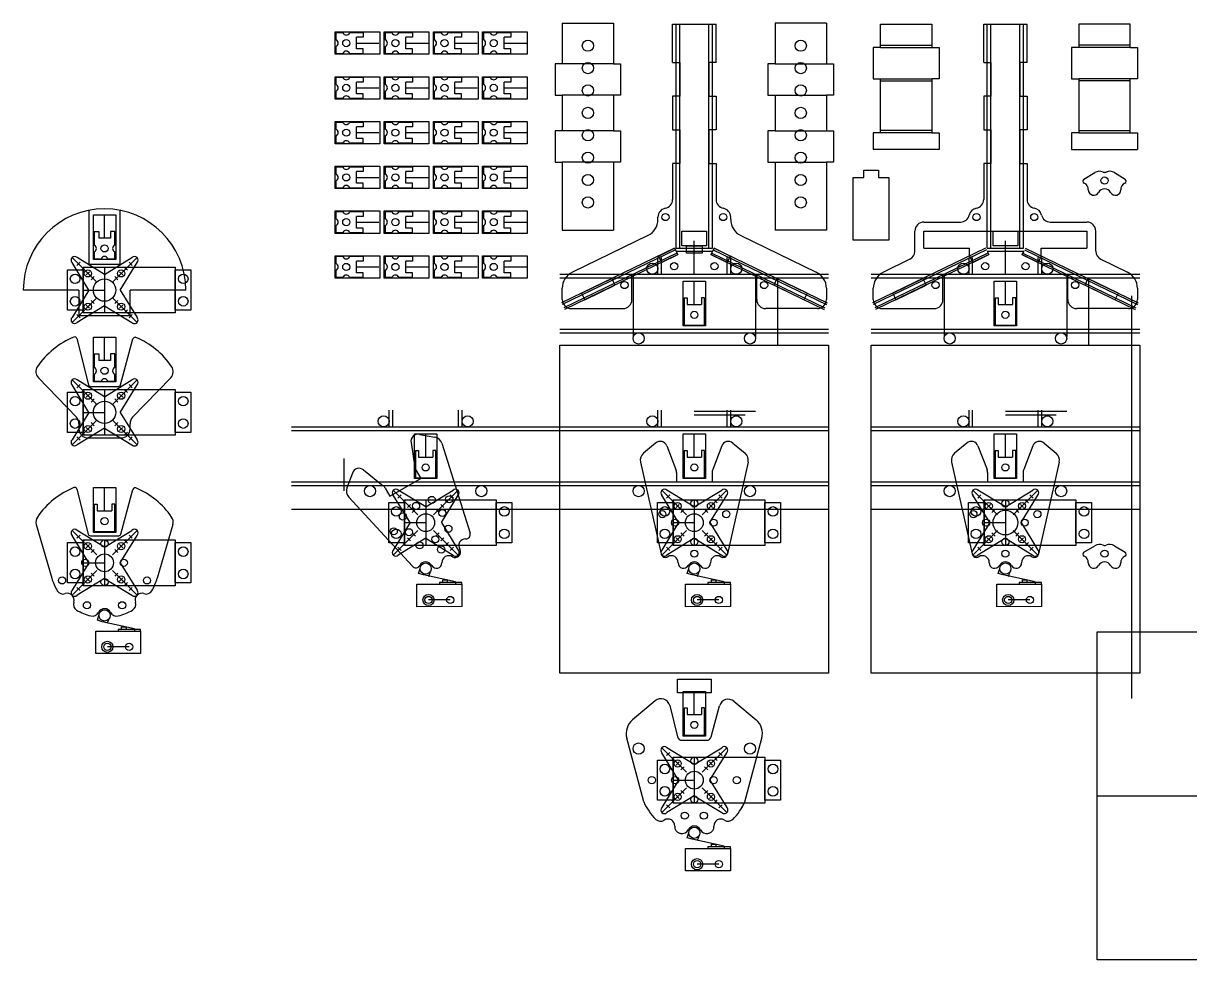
# Model space of a CAD drawing. Header units: millimetres. Extents: x -611 to 3806, y -1959 to 573.
# Drawn here: x 242 to 763, y -1207 to -789 of the extents above; entities that cross this region are included whole.
import ezdxf

# ---------------------------------------------------------------- set-up
doc = ezdxf.new("R2010")
doc.units = ezdxf.units.MM
for name, color, linetype in [('内切', 7, 'Continuous'), ('外切', 2, 'Continuous'), ('部件', 22, 'Continuous')]:
    doc.layers.add(name, color=color, linetype=linetype)

# ---------------------------------------------------------------- blocks, each defined once
blk = doc.blocks.new('jhfhj')
at = {"layer": '部件', "color": 6}
for p, q in [((637.53, -1104.37), (637.53, -924.57)), ((726.53, -1104.37), (726.53, -924.57)), ((768.01, -1059.57), (811.31, -1034.57)), ((802.03, -1187.52), (852.03, -1187.52))]:
    blk.add_line(p, q, dxfattribs=at)
at = {"layer": '部件', "color": 4}
for p, q in [((811.31, -1034.57), (871.93, -999.57)), ((716.05, -1089.57), (768.01, -1059.57)), ((742.03, -1187.52), (802.03, -1187.52)), ((852.03, -1187.52), (922.03, -1187.52))]:
    blk.add_line(p, q, dxfattribs=at)
at = {"layer": '部件'}
blk.add_line((622.03, -1147.82), (742.03, -1147.82), dxfattribs=at)
at = {"layer": '部件', "color": 3}
blk.add_lwpolyline([(622.03, -1074.57), (742.03, -1074.57), (742.03, -1221.07), (622.03, -1221.07)], close=True, dxfattribs=at)
at = {"layer": '部件'}
blk.add_circle((742.03, -1074.57), 30, dxfattribs=at)
blk = doc.blocks.new('hfgh')
at = {"layer": '部件'}
for p, q in [((407.24, -866.25), (418.24, -877.25)), ((414.74, -880.75), (407.24, -868.51)), ((409.36, -869.79), (410.78, -868.37)), ((421.74, -873.75), (409.5, -866.25)), ((421.74, -873.75), (433.98, -866.25)), ((436.24, -866.25), (425.24, -877.25)), ((428.74, -880.75), (436.24, -868.51)), ((432.7, -868.37), (434.12, -869.79)), ((411.48, -871.91), (412.9, -870.49)), ((413.6, -874.03), (415.02, -872.61)), ((415.73, -876.15), (417.14, -874.74)), ((426.34, -874.74), (427.75, -876.15)), ((428.46, -872.61), (429.88, -874.03)), ((430.58, -870.49), (432, -871.91)), ((414.74, -880.75), (407.24, -892.99)), ((407.24, -895.25), (418.24, -884.25)), ((415.73, -885.35), (417.14, -886.76)), ((436.24, -895.25), (425.24, -884.25)), ((426.34, -886.76), (427.75, -885.35)), ((428.74, -880.75), (436.24, -892.99)), ((421.74, -887.75), (409.5, -895.25)), ((411.48, -889.59), (412.9, -891.01)), ((413.6, -887.47), (415.02, -888.89)), ((421.74, -887.75), (433.98, -895.25)), ((428.46, -888.89), (429.88, -887.47)), ((430.58, -891.01), (432, -889.59)), ((409.36, -891.71), (410.78, -893.13)), ((432.7, -893.13), (434.12, -891.71))]:
    blk.add_line(p, q, dxfattribs=at)
at = {"layer": '部件', "color": 3}
for p, q in [((421.74, -870.5), (421.74, -891)), ((412.24, -880.75), (421.74, -880.75))]:
    blk.add_line(p, q, dxfattribs=at)
for points in [[(405.24, -871.75), (412.24, -871.75), (412.24, -889.75), (405.24, -889.75)], [(412.24, -870.5), (453.24, -870.5), (453.24, -891), (412.24, -891)], [(453.24, -871.75), (460.24, -871.75), (460.24, -889.75), (453.24, -889.75)]]:
    blk.add_lwpolyline(points, close=True, dxfattribs=at)
at = {"layer": '部件'}
for centre in [(408.59, -875.75), (456.89, -875.75), (408.59, -885.75), (456.89, -885.75)]:
    blk.add_circle(centre, 2.15, dxfattribs=at)
for centre, start, end in [((408.37, -867.38), 45, 225), ((435.11, -867.38), 315, 135), ((408.37, -894.12), 135, 315), ((435.11, -894.12), 225, 45)]:
    blk.add_arc(centre, 1.6, start, end, dxfattribs=at)
blk = doc.blocks.new('uyi')
at = {"layer": '部件'}
for p, q in [((423, -978.11), (423, -968.11)), ((418.4, -975.11), (418.4, -987.31)), ((418.4, -975.11), (419.75, -975.11)), ((419.75, -975.11), (419.75, -978.11)), ((419.75, -978.11), (426.25, -978.11)), ((427.6, -975.11), (426.25, -975.11)), ((426.25, -975.11), (426.25, -978.11)), ((427.6, -987.31), (427.6, -975.11)), ((418.4, -987.31), (427.6, -987.31))]:
    blk.add_line(p, q, dxfattribs=at)
at = {"layer": '部件', "color": 3}
blk.add_lwpolyline([(418, -987.71), (418, -967.71), (428, -967.71), (428, -987.71)], close=True, dxfattribs=at)
at = {"layer": '部件'}
blk.add_circle((423, -982.71), 1.6, dxfattribs=at)
blk = doc.blocks.new('uit')
at = {"layer": '部件', "color": 1}
for p, q in [((361.84, -826.94), (361.84, -830.06)), ((364.96, -826.94), (361.84, -826.94)), ((374.04, -826.94), (367.92, -826.94)), ((374.04, -826.94), (374.04, -828.94)), ((361.84, -833.02), (361.84, -836.14)), ((374.04, -828.94), (371.04, -828.94)), ((371.04, -834.14), (371.04, -828.94)), ((361.84, -836.14), (364.96, -836.14)), ((367.92, -836.14), (374.04, -836.14)), ((374.04, -834.14), (371.04, -834.14)), ((374.04, -836.14), (374.04, -834.14))]:
    blk.add_line(p, q, dxfattribs=at)
at = {"layer": '部件'}
blk.add_line((371.04, -831.54), (381.04, -831.54), dxfattribs=at)
at = {"layer": '部件', "color": 3}
blk.add_lwpolyline([(361.44, -826.54), (381.44, -826.54), (381.44, -836.54), (361.44, -836.54)], close=True, dxfattribs=at)
at = {"layer": '部件', "color": 1}
blk.add_circle((366.44, -831.54), 1.6, dxfattribs=at)
for centre, start, end in [((366.44, -826.34), 202.0243, 337.9757), ((361.24, -831.54), 292.0243, 67.9757), ((366.44, -836.74), 22.0243, 157.9757)]:
    blk.add_arc(centre, 1.6, start, end, dxfattribs=at)
blk = doc.blocks.new('ioo')
at = {"layer": '部件', "color": 6}
for p, q in [((3475.95, -2906.94), (3472.76, -2921.29)), ((3475.95, -2906.94), (3476.97, -2906.94)), ((3476.97, -2904.18), (3476.22, -2904.18)), ((3476.22, -2904.18), (3476.22, -2914.18)), ((3483.97, -2909.33), (3483.97, -2919.03)), ((3476.22, -2914.18), (3476.97, -2914.18)), ((3472.12, -2923.5), (3469.98, -2922.79)), ((3473.46, -2918.91), (3471.3, -2918.19)), ((3472.76, -2921.29), (3472.12, -2923.5))]:
    blk.add_line(p, q, dxfattribs=at)
for points in [[(3476.97, -2904.18), (3486.97, -2904.18), (3486.97, -2924.18), (3476.97, -2924.18)], [(3475.02, -2910.66), (3476.22, -2910.66), (3476.22, -2912.66), (3475.02, -2912.66)]]:
    blk.add_lwpolyline(points, close=True, dxfattribs=at)
for centre, radius in [((3483.97, -2909.33), 1.6), ((3483.97, -2919.03), 1.6), ((3469.94, -2920.29), 2.5)]:
    blk.add_circle(centre, radius, dxfattribs=at)
at = {"layer": '部件'}
blk.add_circle((3483.97, -2919.03), 2.5, dxfattribs=at)

msp = doc.modelspace()

# ---------------------------------------------------------------- linework, layer by layer
at = {"layer": '内切'}
for p, q in [((644.59, -881.99), (717.39, -881.99)), ((644.59, -889.59), (644.59, -881.99)), ((717.39, -881.99), (717.39, -889.59)), ((526.015, -893.142), (533.21, -889.645)), ((533.21, -889.645), (534.61, -892.524)), ((550.85, -889.645), (549.45, -892.524)), ((558.045, -893.142), (550.85, -889.645)), ((644.59, -889.59), (664.975, -889.59)), ((664.975, -893.142), (664.975, -889.59)), ((697.005, -889.59), (717.39, -889.59)), ((697.005, -893.142), (697.005, -889.59)), ((526.015, -893.142), (527.415, -896.022)), ((527.415, -896.022), (534.61, -892.524)), ((556.645, -896.022), (549.45, -892.524)), ((558.045, -893.142), (556.645, -896.022)), ((664.975, -893.142), (666.375, -896.022)), ((666.375, -896.022), (673.57, -892.524)), ((672.824, -890.99), (689.156, -890.99)), ((672.824, -890.99), (673.57, -892.524)), ((689.156, -890.99), (688.41, -892.524)), ((695.605, -896.022), (688.41, -892.524)), ((697.005, -893.142), (695.605, -896.022)), ((491.681, -909.76), (505.181, -903.222)), ((493.076, -912.64), (506.576, -906.102)), ((505.181, -903.222), (506.576, -906.102)), ((578.879, -903.222), (577.484, -906.102)), ((590.984, -912.64), (577.484, -906.102)), ((592.379, -909.76), (578.879, -903.222)), ((630.641, -909.76), (644.141, -903.222)), ((632.036, -912.64), (645.536, -906.102)), ((644.141, -903.222), (645.536, -906.102)), ((717.839, -903.222), (716.444, -906.102)), ((729.944, -912.64), (716.444, -906.102)), ((731.339, -909.76), (717.839, -903.222)), ((491.681, -909.76), (493.076, -912.64)), ((592.379, -909.76), (590.984, -912.64)), ((630.641, -909.76), (632.036, -912.64)), ((731.339, -909.76), (729.944, -912.64))]:
    msp.add_line(p, q, dxfattribs=at)
msp.add_lwpolyline([(538.53, -888.59), (545.53, -888.59), (545.53, -891.79), (538.53, -891.79)], close=True, dxfattribs=at)
for centre, radius in [((386.553, -798.02), 1.6), ((408.512, -798.02), 1.6), ((430.47, -798.02), 1.6), ((452.428, -798.02), 1.6), ((494.48, -799.19), 2.5), ((589.58, -799.19), 2.5), ((494.48, -809.19), 2.5), ((589.58, -809.19), 2.5), ((386.553, -818.02), 1.6), ((408.512, -818.02), 1.6), ((430.47, -818.02), 1.6), ((452.428, -818.02), 1.6), ((494.48, -819.19), 2.5), ((589.58, -819.19), 2.5), ((494.48, -829.19), 2.5), ((589.58, -829.19), 2.5), ((386.553, -838.02), 1.6), ((408.512, -838.02), 1.6), ((430.47, -838.02), 1.6), ((452.428, -838.02), 1.6), ((494.48, -839.19), 2.5), ((589.58, -839.19), 2.5), ((494.48, -849.19), 2.5), ((589.58, -849.19), 2.5), ((386.553, -858.02), 1.6), ((408.512, -858.02), 1.6), ((430.47, -858.02), 1.6), ((452.428, -858.02), 1.6), ((494.48, -859.19), 2.5), ((589.58, -859.19), 2.5), ((725.29, -859.43), 1.6), ((494.48, -869.19), 2.5), ((589.58, -869.19), 2.5), ((529.13, -875.734), 1.6), ((554.93, -875.734), 1.6), ((668.09, -875.734), 1.6), ((693.89, -875.734), 1.6), ((386.553, -878.02), 1.6), ((408.512, -878.02), 1.6), ((430.47, -878.02), 1.6), ((452.428, -878.02), 1.6), ((533.03, -897.702), 1.6), ((551.03, -897.702), 1.6), ((671.99, -897.702), 1.6), ((689.99, -897.702), 1.6), ((271.15, -900.902), 1.6), ((286.008, -900.902), 1.6), ((386.553, -898.02), 1.6), ((408.512, -898.02), 1.6), ((430.47, -898.02), 1.6), ((452.428, -898.02), 1.6), ((510.847, -906.102), 1.6), ((573.213, -906.102), 1.6), ((649.807, -906.102), 1.6), ((712.173, -906.102), 1.6), ((271.15, -915.76), 1.6), ((286.008, -915.76), 1.6), ((271.15, -955.534), 1.6), ((286.008, -955.534), 1.6), ((271.15, -970.392), 1.6), ((286.008, -970.392), 1.6), ((432.516, -1001.814), 1.6), ((417.73, -1004.783), 1.6), ((424.749, -1002.083), 1.6), ((534.601, -1004.802), 1.6), ((542.03, -1003.631), 1.6), ((549.459, -1004.802), 1.6), ((673.561, -1004.802), 1.6), ((680.99, -1003.631), 1.6), ((688.419, -1004.802), 1.6), ((411.882, -1009.512), 1.6), ((422.03, -1012.231), 4), ((429.478, -1007.931), 1.6), ((527.74, -1008.452), 1.6), ((533.43, -1012.231), 1.6), ((542.03, -1012.231), 4), ((550.63, -1012.231), 1.6), ((556.32, -1008.452), 1.6), ((666.7, -1008.452), 1.6), ((672.39, -1012.231), 1.6), ((680.99, -1012.231), 5.5), ((689.59, -1012.231), 1.6), ((695.28, -1008.452), 1.6), ((407.765, -1016.104), 1.6), ((414.582, -1016.531), 1.6), ((432.178, -1014.95), 1.6), ((271.15, -1022.742), 1.6), ((278.579, -1021.571), 1.6), ((286.008, -1022.742), 1.6), ((419.311, -1022.379), 1.6), ((426.33, -1019.679), 1.6), ((534.601, -1019.66), 1.6), ((542.03, -1020.831), 1.6), ((549.459, -1019.66), 1.6), ((673.561, -1019.66), 1.6), ((680.99, -1020.831), 1.6), ((688.419, -1019.66), 1.6), ((278.579, -1030.171), 4), ((428.958, -1024.23), 1.6), ((542.03, -1026.086), 1.6), ((680.99, -1026.086), 1.6), ((725.29, -1026.086), 1.6), ((269.979, -1030.171), 1.6), ((287.179, -1030.171), 1.6), ((259.603, -1038.031), 1.6), ((271.15, -1037.6), 1.6), ((286.008, -1037.6), 1.6), ((297.556, -1038.031), 1.6), ((278.579, -1038.771), 1.6), ((270.719, -1049.148), 1.6), ((286.44, -1049.148), 1.6), ((534.601, -1119.833), 1.6), ((542.03, -1118.662), 1.6), ((549.459, -1119.833), 1.6), ((542.03, -1127.262), 4), ((523.053, -1127.262), 1.6), ((533.43, -1127.262), 1.6), ((550.63, -1127.262), 1.6), ((561.007, -1127.262), 1.6), ((534.601, -1134.691), 1.6), ((542.03, -1135.862), 1.6), ((549.459, -1134.691), 1.6), ((537.78, -1143.123), 1.6), ((546.28, -1143.123), 1.6)]:
    msp.add_circle(centre, radius, dxfattribs=at)
at = {"layer": '内切', "color": 0}
for centre in [(278.579, -908.331), (278.579, -962.963)]:
    msp.add_circle(centre, 5, dxfattribs=at)
at = {"layer": '外切'}
for p, q in [((483.03, -789.19), (483.03, -807.25)), ((483.03, -789.19), (505.93, -789.19)), ((505.93, -789.19), (505.93, -807.25)), ((532.33, -789.59), (551.73, -789.59)), ((532.33, -806.75), (532.33, -789.59)), ((551.73, -806.75), (551.73, -789.59)), ((578.13, -789.19), (578.13, -807.25)), ((601.03, -789.19), (578.13, -789.19)), ((601.03, -789.19), (601.03, -807.25)), ((625.19, -789.59), (648.19, -789.59)), ((625.19, -799.95), (625.19, -789.59)), ((648.19, -789.59), (648.19, -799.95)), ((671.29, -789.59), (690.69, -789.59)), ((671.29, -806.75), (671.29, -789.59)), ((690.69, -806.75), (690.69, -789.59)), ((713.79, -789.59), (713.79, -799.95)), ((736.79, -789.59), (713.79, -789.59)), ((736.79, -799.95), (736.79, -789.59)), ((385.07, -793.42), (381.953, -793.42)), ((381.953, -793.42), (381.953, -796.537)), ((394.153, -793.42), (388.036, -793.42)), ((394.153, -795.42), (391.153, -795.42)), ((391.153, -800.62), (391.153, -795.42)), ((394.153, -793.42), (394.153, -795.42)), ((407.028, -793.42), (403.912, -793.42)), ((403.912, -793.42), (403.912, -796.537)), ((416.112, -793.42), (409.995, -793.42)), ((416.112, -795.42), (413.112, -795.42)), ((413.112, -800.62), (413.112, -795.42)), ((416.112, -793.42), (416.112, -795.42)), ((428.987, -793.42), (425.87, -793.42)), ((425.87, -793.42), (425.87, -796.537)), ((438.07, -793.42), (431.953, -793.42)), ((438.07, -795.42), (435.07, -795.42)), ((435.07, -800.62), (435.07, -795.42)), ((438.07, -793.42), (438.07, -795.42)), ((450.945, -793.42), (447.828, -793.42)), ((447.828, -793.42), (447.828, -796.537)), ((460.028, -793.42), (453.912, -793.42)), ((460.028, -795.42), (457.028, -795.42)), ((457.028, -800.62), (457.028, -795.42)), ((460.028, -793.42), (460.028, -795.42)), ((381.953, -799.503), (381.953, -802.62)), ((394.153, -800.62), (391.153, -800.62)), ((394.153, -802.62), (394.153, -800.62)), ((403.912, -799.503), (403.912, -802.62)), ((416.112, -800.62), (413.112, -800.62)), ((416.112, -802.62), (416.112, -800.62)), ((425.87, -799.503), (425.87, -802.62)), ((438.07, -800.62), (435.07, -800.62)), ((438.07, -802.62), (438.07, -800.62)), ((447.828, -799.503), (447.828, -802.62)), ((460.028, -800.62), (457.028, -800.62)), ((460.028, -802.62), (460.028, -800.62)), ((625.19, -799.95), (621.99, -799.95)), ((621.99, -799.95), (621.99, -813.95)), ((648.19, -799.95), (651.39, -799.95)), ((651.39, -799.95), (651.39, -813.95)), ((713.79, -799.95), (710.59, -799.95)), ((710.59, -799.95), (710.59, -813.95)), ((736.79, -799.95), (739.99, -799.95)), ((739.99, -799.95), (739.99, -813.95)), ((381.953, -802.62), (385.07, -802.62)), ((388.036, -802.62), (394.153, -802.62)), ((403.912, -802.62), (407.028, -802.62)), ((409.995, -802.62), (416.112, -802.62)), ((425.87, -802.62), (428.987, -802.62)), ((431.953, -802.62), (438.07, -802.62)), ((447.828, -802.62), (450.945, -802.62)), ((453.912, -802.62), (460.028, -802.62)), ((483.03, -807.25), (479.83, -807.25)), ((479.83, -807.25), (479.83, -821.25)), ((505.93, -807.25), (509.13, -807.25)), ((509.13, -807.25), (509.13, -821.25)), ((532.33, -806.75), (535.53, -806.75)), ((535.53, -806.75), (535.53, -821.75)), ((551.73, -806.75), (548.53, -806.75)), ((548.53, -806.75), (548.53, -821.75)), ((578.13, -807.25), (574.93, -807.25)), ((574.93, -807.25), (574.93, -821.25)), ((601.03, -807.25), (604.23, -807.25)), ((604.23, -807.25), (604.23, -821.25)), ((671.29, -806.75), (674.49, -806.75)), ((674.49, -806.75), (674.49, -821.75)), ((690.69, -806.75), (687.49, -806.75)), ((687.49, -806.75), (687.49, -821.75)), ((385.07, -813.42), (381.953, -813.42)), ((381.953, -813.42), (381.953, -816.537)), ((394.153, -813.42), (388.036, -813.42)), ((394.153, -815.42), (391.153, -815.42)), ((391.153, -820.62), (391.153, -815.42)), ((394.153, -813.42), (394.153, -815.42)), ((407.028, -813.42), (403.912, -813.42)), ((403.912, -813.42), (403.912, -816.537)), ((416.112, -813.42), (409.995, -813.42)), ((416.112, -815.42), (413.112, -815.42)), ((413.112, -820.62), (413.112, -815.42)), ((416.112, -813.42), (416.112, -815.42)), ((428.987, -813.42), (425.87, -813.42)), ((425.87, -813.42), (425.87, -816.537)), ((438.07, -813.42), (431.953, -813.42)), ((438.07, -815.42), (435.07, -815.42)), ((435.07, -820.62), (435.07, -815.42)), ((438.07, -813.42), (438.07, -815.42)), ((450.945, -813.42), (447.828, -813.42)), ((447.828, -813.42), (447.828, -816.537)), ((460.028, -813.42), (453.912, -813.42)), ((460.028, -815.42), (457.028, -815.42)), ((457.028, -820.62), (457.028, -815.42)), ((460.028, -813.42), (460.028, -815.42)), ((621.99, -813.95), (625.19, -813.95)), ((625.19, -838.09), (625.19, -813.95)), ((651.39, -813.95), (648.19, -813.95)), ((648.19, -813.95), (648.19, -838.09)), ((710.59, -813.95), (713.79, -813.95)), ((713.79, -813.95), (713.79, -838.09)), ((736.79, -838.09), (736.79, -813.95)), ((739.99, -813.95), (736.79, -813.95)), ((381.953, -819.503), (381.953, -822.62)), ((381.953, -822.62), (385.07, -822.62)), ((388.036, -822.62), (394.153, -822.62)), ((394.153, -820.62), (391.153, -820.62)), ((394.153, -822.62), (394.153, -820.62)), ((403.912, -819.503), (403.912, -822.62)), ((403.912, -822.62), (407.028, -822.62)), ((409.995, -822.62), (416.112, -822.62)), ((416.112, -820.62), (413.112, -820.62)), ((416.112, -822.62), (416.112, -820.62)), ((425.87, -819.503), (425.87, -822.62)), ((425.87, -822.62), (428.987, -822.62)), ((431.953, -822.62), (438.07, -822.62)), ((438.07, -820.62), (435.07, -820.62)), ((438.07, -822.62), (438.07, -820.62)), ((447.828, -819.503), (447.828, -822.62)), ((447.828, -822.62), (450.945, -822.62)), ((453.912, -822.62), (460.028, -822.62)), ((460.028, -820.62), (457.028, -820.62)), ((460.028, -822.62), (460.028, -820.62)), ((479.83, -821.25), (483.03, -821.25)), ((483.03, -821.25), (483.03, -837.25)), ((509.13, -821.25), (505.93, -821.25)), ((505.93, -821.25), (505.93, -837.25)), ((535.53, -821.75), (532.33, -821.75)), ((532.33, -821.75), (532.33, -836.75)), ((548.53, -821.75), (551.73, -821.75)), ((551.73, -821.75), (551.73, -836.75)), ((574.93, -821.25), (578.13, -821.25)), ((578.13, -821.25), (578.13, -837.25)), ((601.03, -821.25), (601.03, -837.25)), ((604.23, -821.25), (601.03, -821.25)), ((674.49, -821.75), (671.29, -821.75)), ((671.29, -821.75), (671.29, -836.75)), ((687.49, -821.75), (690.69, -821.75)), ((690.69, -821.75), (690.69, -836.75)), ((385.07, -833.42), (381.953, -833.42)), ((381.953, -833.42), (381.953, -836.537)), ((394.153, -833.42), (388.036, -833.42)), ((394.153, -833.42), (394.153, -835.42)), ((407.028, -833.42), (403.912, -833.42)), ((403.912, -833.42), (403.912, -836.537)), ((416.112, -833.42), (409.995, -833.42)), ((416.112, -833.42), (416.112, -835.42)), ((428.987, -833.42), (425.87, -833.42)), ((425.87, -833.42), (425.87, -836.537)), ((438.07, -833.42), (431.953, -833.42)), ((438.07, -833.42), (438.07, -835.42)), ((450.945, -833.42), (447.828, -833.42)), ((447.828, -833.42), (447.828, -836.537)), ((460.028, -833.42), (453.912, -833.42)), ((460.028, -833.42), (460.028, -835.42)), ((394.153, -835.42), (391.153, -835.42)), ((391.153, -840.62), (391.153, -835.42)), ((416.112, -835.42), (413.112, -835.42)), ((413.112, -840.62), (413.112, -835.42)), ((438.07, -835.42), (435.07, -835.42)), ((435.07, -840.62), (435.07, -835.42)), ((460.028, -835.42), (457.028, -835.42)), ((457.028, -840.62), (457.028, -835.42)), ((483.03, -837.25), (479.83, -837.25)), ((479.83, -837.25), (479.83, -851.25)), ((505.93, -837.25), (509.13, -837.25)), ((509.13, -837.25), (509.13, -851.25)), ((532.33, -836.75), (535.53, -836.75)), ((535.53, -836.75), (535.53, -851.75)), ((551.73, -836.75), (548.53, -836.75)), ((548.53, -836.75), (548.53, -851.75)), ((578.13, -837.25), (574.93, -837.25)), ((574.93, -837.25), (574.93, -851.25)), ((601.03, -837.25), (604.23, -837.25)), ((604.23, -837.25), (604.23, -851.25)), ((625.19, -838.09), (621.99, -838.09)), ((621.99, -838.09), (621.99, -845.59)), ((648.19, -838.09), (651.39, -838.09)), ((651.39, -838.09), (651.39, -845.59)), ((671.29, -836.75), (674.49, -836.75)), ((674.49, -836.75), (674.49, -851.75)), ((690.69, -836.75), (687.49, -836.75)), ((687.49, -836.75), (687.49, -851.75)), ((713.79, -838.09), (710.59, -838.09)), ((710.59, -838.09), (710.59, -845.59)), ((736.79, -838.09), (739.99, -838.09)), ((739.99, -838.09), (739.99, -845.59)), ((381.953, -839.503), (381.953, -842.62)), ((381.953, -842.62), (385.07, -842.62)), ((388.036, -842.62), (394.153, -842.62)), ((394.153, -840.62), (391.153, -840.62)), ((394.153, -842.62), (394.153, -840.62)), ((403.912, -839.503), (403.912, -842.62)), ((403.912, -842.62), (407.028, -842.62)), ((409.995, -842.62), (416.112, -842.62)), ((416.112, -840.62), (413.112, -840.62)), ((416.112, -842.62), (416.112, -840.62)), ((425.87, -839.503), (425.87, -842.62)), ((425.87, -842.62), (428.987, -842.62)), ((431.953, -842.62), (438.07, -842.62)), ((438.07, -840.62), (435.07, -840.62)), ((438.07, -842.62), (438.07, -840.62)), ((447.828, -839.503), (447.828, -842.62)), ((447.828, -842.62), (450.945, -842.62)), ((453.912, -842.62), (460.028, -842.62)), ((460.028, -840.62), (457.028, -840.62)), ((460.028, -842.62), (460.028, -840.62)), ((651.39, -845.59), (621.99, -845.59)), ((710.59, -845.59), (739.99, -845.59)), ((385.07, -853.42), (381.953, -853.42)), ((381.953, -853.42), (381.953, -856.537)), ((394.153, -853.42), (388.036, -853.42)), ((394.153, -853.42), (394.153, -855.42)), ((407.028, -853.42), (403.912, -853.42)), ((403.912, -853.42), (403.912, -856.537)), ((416.112, -853.42), (409.995, -853.42)), ((416.112, -853.42), (416.112, -855.42)), ((428.987, -853.42), (425.87, -853.42)), ((425.87, -853.42), (425.87, -856.537)), ((438.07, -853.42), (431.953, -853.42)), ((438.07, -853.42), (438.07, -855.42)), ((450.945, -853.42), (447.828, -853.42)), ((447.828, -853.42), (447.828, -856.537)), ((460.028, -853.42), (453.912, -853.42)), ((460.028, -853.42), (460.028, -855.42)), ((479.83, -851.25), (483.03, -851.25)), ((483.03, -851.25), (483.03, -881.59)), ((509.13, -851.25), (505.93, -851.25)), ((505.93, -851.25), (505.93, -881.59)), ((535.53, -851.75), (532.33, -851.75)), ((532.33, -851.75), (532.33, -867.867)), ((548.53, -851.75), (551.73, -851.75)), ((551.73, -851.75), (551.73, -867.867)), ((574.93, -851.25), (578.13, -851.25)), ((578.13, -851.25), (578.13, -881.59)), ((601.03, -851.25), (601.03, -881.59)), ((604.23, -851.25), (601.03, -851.25)), ((674.49, -851.75), (671.29, -851.75)), ((671.29, -851.75), (671.29, -867.867)), ((687.49, -851.75), (690.69, -851.75)), ((690.69, -851.75), (690.69, -867.867)), ((381.953, -859.503), (381.953, -862.62)), ((394.153, -855.42), (391.153, -855.42)), ((391.153, -860.62), (391.153, -855.42)), ((403.912, -859.503), (403.912, -862.62)), ((416.112, -855.42), (413.112, -855.42)), ((413.112, -860.62), (413.112, -855.42)), ((425.87, -859.503), (425.87, -862.62)), ((438.07, -855.42), (435.07, -855.42)), ((435.07, -860.62), (435.07, -855.42)), ((447.828, -859.503), (447.828, -862.62)), ((460.028, -855.42), (457.028, -855.42)), ((457.028, -860.62), (457.028, -855.42)), ((612.99, -886.05), (612.99, -858.05)), ((612.99, -858.05), (617.74, -858.05)), ((617.74, -858.05), (617.74, -854.85)), ((617.74, -854.85), (624.24, -854.85)), ((624.24, -854.85), (624.24, -858.05)), ((624.24, -858.05), (628.99, -858.05)), ((628.99, -858.05), (628.99, -886.05)), ((716.086, -858.802), (720.883, -855.862)), ((729.69, -855.877), (734.46, -858.82)), ((381.953, -862.62), (385.07, -862.62)), ((388.036, -862.62), (394.153, -862.62)), ((394.153, -860.62), (391.153, -860.62)), ((394.153, -862.62), (394.153, -860.62)), ((403.912, -862.62), (407.028, -862.62)), ((409.995, -862.62), (416.112, -862.62)), ((416.112, -860.62), (413.112, -860.62)), ((416.112, -862.62), (416.112, -860.62)), ((425.87, -862.62), (428.987, -862.62)), ((431.953, -862.62), (438.07, -862.62)), ((438.07, -860.62), (435.07, -860.62)), ((438.07, -862.62), (438.07, -860.62)), ((447.828, -862.62), (450.945, -862.62)), ((453.912, -862.62), (460.028, -862.62)), ((460.028, -860.62), (457.028, -860.62)), ((460.028, -862.62), (460.028, -860.62)), ((385.07, -873.42), (381.953, -873.42)), ((381.953, -873.42), (381.953, -876.537)), ((394.153, -873.42), (388.036, -873.42)), ((394.153, -873.42), (394.153, -875.42)), ((407.028, -873.42), (403.912, -873.42)), ((403.912, -873.42), (403.912, -876.537)), ((416.112, -873.42), (409.995, -873.42)), ((416.112, -873.42), (416.112, -875.42)), ((428.987, -873.42), (425.87, -873.42)), ((425.87, -873.42), (425.87, -876.537)), ((438.07, -873.42), (431.953, -873.42)), ((438.07, -873.42), (438.07, -875.42)), ((450.945, -873.42), (447.828, -873.42)), ((447.828, -873.42), (447.828, -876.537)), ((460.028, -873.42), (453.912, -873.42)), ((460.028, -873.42), (460.028, -875.42)), ((381.953, -879.503), (381.953, -882.62)), ((394.153, -875.42), (391.153, -875.42)), ((391.153, -880.62), (391.153, -875.42)), ((403.912, -879.503), (403.912, -882.62)), ((416.112, -875.42), (413.112, -875.42)), ((413.112, -880.62), (413.112, -875.42)), ((425.87, -879.503), (425.87, -882.62)), ((438.07, -875.42), (435.07, -875.42)), ((435.07, -880.62), (435.07, -875.42)), ((447.828, -879.503), (447.828, -882.62)), ((460.028, -875.42), (457.028, -875.42)), ((457.028, -880.62), (457.028, -875.42)), ((525.78, -876.787), (525.78, -875.734)), ((558.28, -876.787), (558.28, -875.734)), ((644.59, -877.99), (660.932, -877.99)), ((701.048, -877.99), (717.39, -877.99)), ((381.953, -882.62), (385.07, -882.62)), ((388.036, -882.62), (394.153, -882.62)), ((394.153, -880.62), (391.153, -880.62)), ((394.153, -882.62), (394.153, -880.62)), ((403.912, -882.62), (407.028, -882.62)), ((409.995, -882.62), (416.112, -882.62)), ((416.112, -880.62), (413.112, -880.62)), ((416.112, -882.62), (416.112, -880.62)), ((425.87, -882.62), (428.987, -882.62)), ((431.953, -882.62), (438.07, -882.62)), ((438.07, -880.62), (435.07, -880.62)), ((438.07, -882.62), (438.07, -880.62)), ((447.828, -882.62), (450.945, -882.62)), ((453.912, -882.62), (460.028, -882.62)), ((460.028, -880.62), (457.028, -880.62)), ((460.028, -882.62), (460.028, -880.62)), ((483.03, -881.59), (505.93, -881.59)), ((521.267, -883.987), (487.543, -900.32)), ((562.793, -883.987), (596.517, -900.32)), ((601.03, -881.59), (578.13, -881.59)), ((640.59, -890.99), (640.59, -881.99)), ((721.39, -890.99), (721.39, -881.99)), ((628.99, -886.05), (612.99, -886.05)), ((385.07, -893.42), (381.953, -893.42)), ((381.953, -893.42), (381.953, -896.537)), ((394.153, -893.42), (388.036, -893.42)), ((394.153, -895.42), (391.153, -895.42)), ((391.153, -900.62), (391.153, -895.42)), ((394.153, -893.42), (394.153, -895.42)), ((407.028, -893.42), (403.912, -893.42)), ((403.912, -893.42), (403.912, -896.537)), ((416.112, -893.42), (409.995, -893.42)), ((416.112, -895.42), (413.112, -895.42)), ((413.112, -900.62), (413.112, -895.42)), ((416.112, -893.42), (416.112, -895.42)), ((428.987, -893.42), (425.87, -893.42)), ((425.87, -893.42), (425.87, -896.537)), ((438.07, -893.42), (431.953, -893.42)), ((438.07, -895.42), (435.07, -895.42)), ((435.07, -900.62), (435.07, -895.42)), ((438.07, -893.42), (438.07, -895.42)), ((450.945, -893.42), (447.828, -893.42)), ((447.828, -893.42), (447.828, -896.537)), ((460.028, -893.42), (453.912, -893.42)), ((460.028, -895.42), (457.028, -895.42)), ((457.028, -900.62), (457.028, -895.42)), ((460.028, -893.42), (460.028, -895.42)), ((638.334, -894.59), (626.503, -900.32)), ((723.646, -894.59), (735.477, -900.32)), ((381.953, -899.503), (381.953, -902.62)), ((394.153, -900.62), (391.153, -900.62)), ((394.153, -902.62), (394.153, -900.62)), ((403.912, -899.503), (403.912, -902.62)), ((416.112, -900.62), (413.112, -900.62)), ((416.112, -902.62), (416.112, -900.62)), ((425.87, -899.503), (425.87, -902.62)), ((438.07, -900.62), (435.07, -900.62)), ((438.07, -902.62), (438.07, -900.62)), ((447.828, -899.503), (447.828, -902.62)), ((460.028, -900.62), (457.028, -900.62)), ((460.028, -902.62), (460.028, -900.62)), ((514.151, -901.302), (569.909, -901.302)), ((514.151, -912.617), (514.151, -901.302)), ((569.909, -912.617), (569.909, -901.302)), ((653.111, -901.302), (708.869, -901.302)), ((653.111, -912.617), (653.111, -901.302)), ((708.869, -912.617), (708.869, -901.302)), ((381.953, -902.62), (385.07, -902.62)), ((388.036, -902.62), (394.153, -902.62)), ((403.912, -902.62), (407.028, -902.62)), ((409.995, -902.62), (416.112, -902.62)), ((425.87, -902.62), (428.987, -902.62)), ((431.953, -902.62), (438.07, -902.62)), ((447.828, -902.62), (450.945, -902.62)), ((453.912, -902.62), (460.028, -902.62)), ((267.15, -908.331), (267.15, -919.76)), ((290.008, -919.76), (290.008, -908.331)), ((483.03, -912.617), (483.03, -907.52)), ((601.03, -907.52), (601.03, -912.617)), ((621.99, -912.617), (621.99, -907.52)), ((739.99, -907.52), (739.99, -912.617)), ((487.03, -916.617), (510.151, -916.617)), ((597.03, -916.617), (573.909, -916.617)), ((625.99, -916.617), (649.111, -916.617)), ((735.99, -916.617), (712.869, -916.617)), ((267.15, -919.76), (290.008, -919.76)), ((267.15, -967.95), (267.15, -970.392)), ((290.008, -970.392), (290.008, -967.95)), ((419.215, -972.791), (426.176, -974.015)), ((271.15, -974.392), (286.008, -974.392)), ((429.301, -976.76), (441.86, -1016.889)), ((524.748, -976.667), (519.331, -981.209)), ((559.312, -976.667), (564.729, -981.209)), ((663.708, -976.667), (658.291, -981.209)), ((698.272, -976.667), (703.689, -981.209)), ((417.745, -988.923), (419.809, -992.498)), ((517.998, -985.148), (527.186, -1026.18)), ((534.087, -989.903), (534.087, -994.031)), ((549.973, -989.903), (549.973, -994.031)), ((566.062, -985.148), (556.874, -1026.18)), ((656.958, -985.148), (666.146, -1026.18)), ((673.047, -989.903), (673.047, -994.031)), ((688.933, -989.903), (688.933, -994.031)), ((705.022, -985.148), (695.834, -1026.18)), ((389.282, -990.073), (386.861, -996.714)), ((403.987, -996.866), (406.051, -1000.441)), ((387.676, -1000.792), (416.149, -1031.734)), ((248.072, -1013.094), (255.011, -1037.009)), ((309.086, -1013.094), (302.148, -1037.009)), ((716.086, -1025.459), (720.883, -1022.519)), ((729.69, -1022.533), (734.46, -1025.476)), ((524.583, -1091.837), (514.461, -1100.323)), ((559.721, -1092.042), (569.599, -1100.323))]:
    msp.add_line(p, q, dxfattribs=at)
at = {"layer": '外切', "color": 2}
for p, q in [((271.579, -872.733), (271.579, -896.733)), ((285.579, -896.733), (285.579, -872.733)), ((271.579, -896.733), (285.579, -896.733)), ((267.15, -908.331), (242.3, -908.331)), ((314.859, -908.331), (290.008, -908.331)), ((266.262, -930.039), (271.39, -950.607)), ((285.778, -950.623), (291.259, -930.17)), ((249.026, -947.565), (266.028, -965.171)), ((308.133, -947.565), (291.131, -965.171)), ((272.361, -951.365), (284.812, -951.365)), ((415.5, -976.443), (417.259, -987.549)), ((529.792, -977.973), (533.821, -988.47)), ((554.268, -977.973), (550.239, -988.47)), ((668.752, -977.973), (672.781, -988.47)), ((693.228, -977.973), (689.199, -988.47)), ((394.302, -988.682), (403.04, -995.758)), ((406.051, -1000.441), (419.809, -992.498)), ((534.087, -994.031), (549.973, -994.031)), ((673.047, -994.031), (688.933, -994.031)), ((266.262, -997.247), (271.266, -1017.315)), ((285.912, -1017.332), (291.259, -997.378)), ((272.236, -1018.073), (284.946, -1018.073)), ((531.034, -1093.935), (534.527, -1107.946)), ((549.561, -1107.98), (553.288, -1094.072)), ((519.5, -1136.99), (511.873, -1108.524)), ((536.468, -1109.462), (547.629, -1109.462)), ((564.56, -1136.99), (572.187, -1108.524))]:
    msp.add_line(p, q, dxfattribs=at)
at = {"layer": '外切'}
for centre, radius, start, end in [((381.353, -798.02), 1.6, 292.02431, 67.97569), ((386.553, -792.82), 1.6, 202.02431, 337.97569), ((403.312, -798.02), 1.6, 292.02431, 67.97569), ((408.512, -792.82), 1.6, 202.02431, 337.97569), ((425.27, -798.02), 1.6, 292.02431, 67.97569), ((430.47, -792.82), 1.6, 202.02431, 337.97569), ((447.228, -798.02), 1.6, 292.02431, 67.97569), ((452.428, -792.82), 1.6, 202.02431, 337.97569), ((386.553, -803.22), 1.6, 22.02431, 157.97569), ((408.512, -803.22), 1.6, 22.02431, 157.97569), ((430.47, -803.22), 1.6, 22.02431, 157.97569), ((452.428, -803.22), 1.6, 22.02431, 157.97569), ((381.353, -818.02), 1.6, 292.02431, 67.97569), ((386.553, -812.82), 1.6, 202.02431, 337.97569), ((403.312, -818.02), 1.6, 292.02431, 67.97569), ((408.512, -812.82), 1.6, 202.02431, 337.97569), ((425.27, -818.02), 1.6, 292.02431, 67.97569), ((430.47, -812.82), 1.6, 202.02431, 337.97569), ((447.228, -818.02), 1.6, 292.02431, 67.97569), ((452.428, -812.82), 1.6, 202.02431, 337.97569), ((386.553, -823.22), 1.6, 22.02431, 157.97569), ((408.512, -823.22), 1.6, 22.02431, 157.97569), ((430.47, -823.22), 1.6, 22.02431, 157.97569), ((452.428, -823.22), 1.6, 22.02431, 157.97569), ((386.553, -832.82), 1.6, 202.02431, 337.97569), ((408.512, -832.82), 1.6, 202.02431, 337.97569), ((430.47, -832.82), 1.6, 202.02431, 337.97569), ((452.428, -832.82), 1.6, 202.02431, 337.97569), ((381.353, -838.02), 1.6, 292.02431, 67.97569), ((403.312, -838.02), 1.6, 292.02431, 67.97569), ((425.27, -838.02), 1.6, 292.02431, 67.97569), ((447.228, -838.02), 1.6, 292.02431, 67.97569), ((386.553, -843.22), 1.6, 22.02431, 157.97569), ((408.512, -843.22), 1.6, 22.02431, 157.97569), ((430.47, -843.22), 1.6, 22.02431, 157.97569), ((452.428, -843.22), 1.6, 22.02431, 157.97569), ((386.553, -852.82), 1.6, 202.02431, 337.97569), ((408.512, -852.82), 1.6, 202.02431, 337.97569), ((430.47, -852.82), 1.6, 202.02431, 337.97569), ((452.428, -852.82), 1.6, 202.02431, 337.97569), ((381.353, -858.02), 1.6, 292.02431, 67.97569), ((403.312, -858.02), 1.6, 292.02431, 67.97569), ((425.27, -858.02), 1.6, 292.02431, 67.97569), ((447.228, -858.02), 1.6, 292.02431, 67.97569), ((716.608, -859.655), 1, 121.5034, 246.87188), ((722.973, -859.273), 4, 65.55704, 121.5034), ((725.29, -854.175), 1.6, 245.55704, 294.23995), ((727.589, -859.281), 4, 58.32466, 114.23995), ((733.935, -859.671), 1, 293.71017, 58.32466), ((386.553, -863.22), 1.6, 22.02431, 157.97569), ((408.512, -863.22), 1.6, 22.02431, 157.97569), ((430.47, -863.22), 1.6, 22.02431, 157.97569), ((452.428, -863.22), 1.6, 22.02431, 157.97569), ((715.037, -863.333), 3, 356.20432, 66.87188), ((720.478, -863.534), 2.447, 179.95781, 330.04219), ((725.29, -866.081), 3, 26.20432, 153.79568), ((730.102, -863.534), 2.447, 209.95781, 0.04219), ((735.543, -863.333), 3, 113.71017, 183.79568), ((528.33, -867.867), 4, 280.44258, 0), ((555.73, -867.867), 4, 180, 259.55742), ((667.29, -867.867), 4, 280.44258, 0), ((694.69, -867.867), 4, 180, 259.55742), ((386.553, -872.82), 1.6, 202.02431, 337.97569), ((408.512, -872.82), 1.6, 202.02431, 337.97569), ((430.47, -872.82), 1.6, 202.02431, 337.97569), ((452.428, -872.82), 1.6, 202.02431, 337.97569), ((529.78, -875.734), 4, 100.44258, 180), ((554.28, -875.734), 4, 0, 79.55742), ((660.932, -873.99), 4, 270, 347.40762), ((668.74, -875.734), 4, 100.44258, 167.40762), ((693.24, -875.734), 4, 12.59238, 79.55742), ((701.048, -873.99), 4, 192.59238, 270), ((381.353, -878.02), 1.6, 292.02431, 67.97569), ((403.312, -878.02), 1.6, 292.02431, 67.97569), ((425.27, -878.02), 1.6, 292.02431, 67.97569), ((447.228, -878.02), 1.6, 292.02431, 67.97569), ((517.78, -876.787), 8, 295.84221, 0), ((566.28, -876.787), 8, 180, 244.15779), ((644.59, -881.99), 4, 90, 180), ((717.39, -881.99), 4, 0, 90), ((386.553, -883.22), 1.6, 22.02431, 157.97569), ((408.512, -883.22), 1.6, 22.02431, 157.97569), ((430.47, -883.22), 1.6, 22.02431, 157.97569), ((452.428, -883.22), 1.6, 22.02431, 157.97569), ((386.553, -892.82), 1.6, 202.02431, 337.97569), ((408.512, -892.82), 1.6, 202.02431, 337.97569), ((430.47, -892.82), 1.6, 202.02431, 337.97569), ((452.428, -892.82), 1.6, 202.02431, 337.97569), ((636.59, -890.99), 4, 295.84221, 0), ((725.39, -890.99), 4, 180, 244.15779), ((381.353, -898.02), 1.6, 292.02431, 67.97569), ((403.312, -898.02), 1.6, 292.02431, 67.97569), ((425.27, -898.02), 1.6, 292.02431, 67.97569), ((447.228, -898.02), 1.6, 292.02431, 67.97569), ((491.03, -907.52), 8, 115.84221, 180), ((593.03, -907.52), 8, 0, 64.15779), ((629.99, -907.52), 8, 115.84221, 180), ((731.99, -907.52), 8, 0, 64.15779), ((386.553, -903.22), 1.6, 22.02431, 157.97569), ((408.512, -903.22), 1.6, 22.02431, 157.97569), ((430.47, -903.22), 1.6, 22.02431, 157.97569), ((452.428, -903.22), 1.6, 22.02431, 157.97569), ((487.03, -912.617), 4, 180, 270), ((510.151, -912.617), 4, 270, 0), ((573.909, -912.617), 4, 180, 270), ((597.03, -912.617), 4, 270, 0), ((625.99, -912.617), 4, 180, 270), ((649.111, -912.617), 4, 270, 0), ((712.869, -912.617), 4, 180, 270), ((735.99, -912.617), 4, 270, 0), ((263.15, -967.95), 4, 0, 44), ((294.008, -967.95), 4, 136, 180), ((271.15, -970.392), 4, 180, 270), ((286.008, -970.392), 4, 270, 0), ((418.66, -975.943), 3.2, 80.02551, 189), ((425.484, -977.955), 4, 17.37868, 80.02551), ((526.804, -979.12), 3.2, 21, 129.97449), ((557.256, -979.12), 3.2, 50.02551, 159), ((665.764, -979.12), 3.2, 21, 129.97449), ((696.216, -979.12), 3.2, 50.02551, 159), ((521.901, -984.274), 4, 129.97449, 192.62132), ((562.159, -984.274), 4, 347.37868, 50.02551), ((660.861, -984.274), 4, 129.97449, 192.62132), ((701.119, -984.274), 4, 347.37868, 50.02551), ((392.288, -991.169), 3.2, 51, 159.97449), ((421.209, -986.923), 4, 189, 210), ((530.087, -989.903), 4, 360, 21), ((553.973, -989.903), 4, 159, 180), ((669.047, -989.903), 4, 360, 21), ((692.933, -989.903), 4, 159, 180), ((390.619, -998.084), 4, 159.97449, 222.62132), ((400.523, -998.866), 4, 30, 51), ((251.914, -1011.979), 4, 145.697, 196.17923), ((305.245, -1011.979), 4, 343.82077, 34.303), ((439.789, -1022.484), 3, 88.13447, 213.79568), ((439.952, -1017.487), 2, 268.13447, 17.37868), ((435.177, -1025.378), 2.447, 239.95781, 30.04219), ((529.137, -1025.743), 2, 192.62132, 301.86553), ((554.923, -1025.743), 2, 238.13447, 347.37868), ((668.097, -1025.743), 2, 192.62132, 301.86553), ((693.883, -1025.743), 2, 238.13447, 347.37868), ((716.608, -1026.311), 1, 121.5034, 246.87188), ((722.973, -1025.929), 4, 65.55704, 121.5034), ((725.29, -1020.831), 1.6, 245.55704, 294.23995), ((727.589, -1025.937), 4, 58.32466, 114.23995), ((733.935, -1026.328), 1, 293.71017, 58.32466), ((417.621, -1030.379), 2, 222.62132, 331.86553), ((422.03, -1032.737), 3, 26.20432, 151.86553), ((426.842, -1030.19), 2.447, 209.95781, 0.04219), ((432.283, -1029.99), 3, 56.20432, 183.79568), ((531.777, -1029.99), 3, 356.20432, 121.86553), ((537.218, -1030.19), 2.447, 179.95781, 330.04219), ((542.03, -1032.737), 3, 26.20432, 153.79568), ((546.842, -1030.19), 2.447, 209.95781, 0.04219), ((552.283, -1029.99), 3, 58.13447, 183.79568), ((670.737, -1029.99), 3, 356.20432, 121.86553), ((676.178, -1030.19), 2.447, 179.95781, 330.04219), ((680.99, -1032.737), 3, 26.20432, 153.79568), ((685.802, -1030.19), 2.447, 209.95781, 0.04219), ((691.243, -1029.99), 3, 58.13447, 183.79568), ((715.037, -1029.99), 3, 356.20432, 66.87188), ((720.478, -1030.19), 2.447, 179.95781, 330.04219), ((725.29, -1032.737), 3, 26.20432, 153.79568), ((730.102, -1030.19), 2.447, 209.95781, 0.04219), ((735.543, -1029.99), 3, 113.71017, 183.79568), ((278.579, -1030.171), 24.54, 196.17923, 210.52716), ((278.579, -1030.171), 24.54, 329.47284, 343.82077), ((260.025, -1041.112), 3, 210.52716, 288.79568), ((261.958, -1046.792), 3, 341.20432, 108.79568), ((295.201, -1046.792), 3, 71.20432, 198.79568), ((297.134, -1041.112), 3, 251.20432, 329.47284), ((267.638, -1048.725), 3, 161.20432, 239.47284), ((278.579, -1030.171), 24.54, 239.47284, 255.52716), ((273.196, -1051.028), 3, 255.52716, 333.79568), ((278.579, -1053.677), 3, 26.20432, 153.79568), ((283.963, -1051.028), 3, 206.20432, 284.47284), ((278.579, -1030.171), 24.54, 284.47284, 300.52716), ((289.521, -1048.725), 3, 300.52716, 18.79568), ((527.153, -1094.903), 4, 14, 129.97449), ((557.152, -1095.107), 4, 50.02551, 165), ((519.6, -1106.454), 8, 129.97449, 195), ((564.46, -1106.454), 8, 345, 50.02551), ((542.03, -1127.262), 24.54, 203.3532, 225.52716), ((542.03, -1127.262), 24.54, 314.47284, 336.6468), ((542.03, -1127.262), 24.54, 329.47284, 336.6468), ((526.94, -1142.633), 3, 225.52716, 303.79568), ((530.277, -1147.619), 3, 356.20432, 123.79568), ((553.783, -1147.619), 3, 56.20432, 183.79568), ((557.12, -1142.633), 3, 236.20432, 314.47284), ((536.264, -1148.016), 3, 176.20432, 254.47284), ((542.03, -1127.262), 24.54, 254.47284, 255.52716), ((536.647, -1148.119), 3, 255.52716, 333.79568), ((542.03, -1150.768), 3, 26.20432, 153.79568), ((547.413, -1148.119), 3, 206.20432, 284.47284), ((542.03, -1127.262), 24.54, 284.47284, 285.52716), ((547.796, -1148.016), 3, 285.52716, 3.79568)]:
    msp.add_arc(centre, radius, start, end, dxfattribs=at)
at = {"layer": '外切', "color": 2}
for centre, radius, start, end in [((278.579, -908.331), 36.28, 0, 180), ((278.579, -962.963), 36.28, 112.12505, 145.73058), ((265.292, -930.281), 1, 14, 112.12505), ((292.224, -930.428), 1, 67.24646, 165), ((278.579, -962.963), 36.28, 34.26942, 67.24646), ((251.903, -944.786), 4, 145.73058, 224), ((305.255, -944.786), 4, 316, 34.26942), ((272.361, -950.365), 1, 194, 270), ((284.812, -950.365), 1, 270, 345), ((278.579, -1030.171), 36.28, 112.12505, 145.697), ((265.292, -997.489), 1, 14, 112.12505), ((292.224, -997.637), 1, 67.24646, 165), ((278.579, -1030.171), 36.28, 34.303, 67.24646), ((272.236, -1017.073), 1, 194, 270), ((284.946, -1017.073), 1, 270, 345), ((536.468, -1107.462), 2, 194, 270), ((547.629, -1107.462), 2, 270, 345)]:
    msp.add_arc(centre, radius, start, end, dxfattribs=at)
at = {"layer": '部件'}
for p, q in [((533.93, -889.59), (533.93, -789.59)), ((535.53, -889.59), (535.53, -789.59)), ((548.53, -889.59), (548.53, -789.59)), ((550.13, -889.59), (550.13, -789.59)), ((672.89, -889.59), (672.89, -789.59)), ((674.49, -889.59), (674.49, -789.59)), ((687.49, -889.59), (687.49, -789.59)), ((689.09, -889.59), (689.09, -789.59)), ((391.153, -798.02), (401.153, -798.02)), ((413.112, -798.02), (423.112, -798.02)), ((435.07, -798.02), (445.07, -798.02)), ((457.028, -798.02), (467.028, -798.02)), ((625.19, -798.95), (648.19, -798.95)), ((625.19, -799.95), (648.19, -799.95)), ((736.79, -798.95), (713.79, -798.95)), ((736.79, -799.95), (713.79, -799.95)), ((505.93, -807.25), (483.03, -807.25)), ((578.13, -807.25), (601.03, -807.25)), ((625.19, -813.95), (648.19, -813.95)), ((625.19, -814.95), (648.19, -814.95)), ((736.79, -813.95), (713.79, -813.95)), ((736.79, -814.95), (713.79, -814.95)), ((391.153, -818.02), (401.153, -818.02)), ((413.112, -818.02), (423.112, -818.02)), ((435.07, -818.02), (445.07, -818.02)), ((457.028, -818.02), (467.028, -818.02)), ((505.93, -821.25), (483.03, -821.25)), ((578.13, -821.25), (601.03, -821.25)), ((391.153, -838.02), (401.153, -838.02)), ((413.112, -838.02), (423.112, -838.02)), ((435.07, -838.02), (445.07, -838.02)), ((457.028, -838.02), (467.028, -838.02)), ((505.93, -837.25), (483.03, -837.25)), ((578.13, -837.25), (601.03, -837.25)), ((648.19, -837.09), (625.19, -837.09)), ((648.19, -838.09), (625.19, -838.09)), ((713.79, -837.09), (736.79, -837.09)), ((713.79, -838.09), (736.79, -838.09)), ((505.93, -851.25), (483.03, -851.25)), ((578.13, -851.25), (601.03, -851.25)), ((391.153, -858.02), (401.153, -858.02)), ((413.112, -858.02), (423.112, -858.02)), ((435.07, -858.02), (445.07, -858.02)), ((457.028, -858.02), (467.028, -858.02)), ((391.153, -878.02), (401.153, -878.02)), ((413.112, -878.02), (423.112, -878.02)), ((435.07, -878.02), (445.07, -878.02)), ((457.028, -878.02), (467.028, -878.02)), ((533.21, -889.645), (482.681, -914.119)), ((533.559, -890.365), (483.03, -914.839)), ((542.03, -901.302), (542.03, -886.302)), ((550.501, -890.365), (601.03, -914.839)), ((550.85, -889.645), (601.379, -914.119)), ((672.17, -889.645), (621.641, -914.119)), ((672.519, -890.365), (621.99, -914.839)), ((680.99, -901.302), (680.99, -886.302)), ((689.461, -890.365), (739.99, -914.839)), ((689.81, -889.645), (740.339, -914.119)), ((534.261, -891.804), (483.727, -916.279)), ((534.61, -892.524), (484.076, -916.999)), ((549.45, -892.524), (599.984, -916.999)), ((549.799, -891.804), (600.333, -916.279)), ((673.221, -891.804), (622.687, -916.279)), ((673.57, -892.524), (623.036, -916.999)), ((688.41, -892.524), (738.944, -916.999)), ((688.759, -891.804), (739.293, -916.279)), ((391.153, -898.02), (401.153, -898.02)), ((413.112, -898.02), (423.112, -898.02)), ((435.07, -898.02), (445.07, -898.02)), ((457.028, -898.02), (467.028, -898.02)), ((579.34, -932.902), (579.34, -902.902)), ((718.3, -932.902), (718.3, -902.902)), ((385.619, -998.084), (385.619, -983.51)), ((362.03, -1006.152), (482.03, -1006.152)), ((482.03, -1006.152), (602.03, -1006.152)), ((620.99, -1006.152), (740.99, -1006.152))]:
    msp.add_line(p, q, dxfattribs=at)
at = {"layer": '部件', "color": 4}
for p, q in [((533.93, -889.59), (550.13, -889.59)), ((672.89, -889.59), (689.09, -889.59)), ((525.78, -901.302), (525.78, -893.802)), ((527.38, -901.302), (527.38, -893.802)), ((533.93, -890.99), (550.13, -890.99)), ((556.68, -901.302), (556.68, -893.802)), ((558.28, -901.302), (558.28, -893.802)), ((664.74, -901.302), (664.74, -893.802)), ((666.34, -901.302), (666.34, -893.802)), ((695.64, -901.302), (695.64, -893.802)), ((697.24, -901.302), (697.24, -893.802)), ((482.03, -901.302), (602.03, -901.302)), ((514.651, -901.302), (514.651, -929.041)), ((569.409, -901.302), (569.409, -929.041)), ((620.99, -901.302), (740.99, -901.302)), ((653.611, -901.302), (653.611, -929.041)), ((708.369, -901.302), (708.369, -929.041)), ((482.03, -902.902), (602.03, -902.902)), ((620.99, -902.902), (740.99, -902.902)), ((482.03, -925.841), (602.03, -925.841)), ((620.99, -925.841), (740.99, -925.841)), ((482.03, -927.441), (602.03, -927.441)), ((620.99, -927.441), (740.99, -927.441)), ((405.78, -969.493), (405.78, -961.993)), ((407.38, -969.493), (407.38, -961.993)), ((436.68, -969.493), (436.68, -961.993)), ((438.28, -969.493), (438.28, -961.993)), ((525.78, -969.493), (525.78, -961.993)), ((527.38, -969.493), (527.38, -961.993)), ((542.03, -962.432), (569.409, -962.432)), ((556.68, -969.493), (556.68, -961.993)), ((558.28, -969.493), (558.28, -961.993)), ((664.74, -969.493), (664.74, -961.993)), ((666.34, -969.493), (666.34, -961.993)), ((680.99, -962.432), (708.369, -962.432)), ((695.64, -969.493), (695.64, -961.993)), ((697.24, -969.493), (697.24, -961.993)), ((542.03, -964.032), (564.78, -964.032)), ((680.99, -964.032), (703.74, -964.032)), ((362.03, -969.493), (482.03, -969.493)), ((362.03, -971.093), (482.03, -971.093)), ((482.03, -969.493), (602.03, -969.493)), ((482.03, -971.093), (602.03, -971.093)), ((620.99, -969.493), (740.99, -969.493)), ((620.99, -971.093), (740.99, -971.093)), ((362.03, -994.031), (482.03, -994.031)), ((482.03, -994.031), (602.03, -994.031)), ((620.99, -994.031), (740.99, -994.031)), ((362.03, -995.631), (482.03, -995.631)), ((482.03, -995.631), (602.03, -995.631)), ((620.99, -995.631), (740.99, -995.631))]:
    msp.add_line(p, q, dxfattribs=at)
at = {"layer": '部件', "color": 3}
for points in [[(381.553, -793.02), (401.553, -793.02), (401.553, -803.02), (381.553, -803.02)], [(403.512, -793.02), (423.512, -793.02), (423.512, -803.02), (403.512, -803.02)], [(425.47, -793.02), (445.47, -793.02), (445.47, -803.02), (425.47, -803.02)], [(447.428, -793.02), (467.428, -793.02), (467.428, -803.02), (447.428, -803.02)], [(381.553, -813.02), (401.553, -813.02), (401.553, -823.02), (381.553, -823.02)], [(403.512, -813.02), (423.512, -813.02), (423.512, -823.02), (403.512, -823.02)], [(425.47, -813.02), (445.47, -813.02), (445.47, -823.02), (425.47, -823.02)], [(447.428, -813.02), (467.428, -813.02), (467.428, -823.02), (447.428, -823.02)], [(381.553, -833.02), (401.553, -833.02), (401.553, -843.02), (381.553, -843.02)], [(403.512, -833.02), (423.512, -833.02), (423.512, -843.02), (403.512, -843.02)], [(425.47, -833.02), (445.47, -833.02), (445.47, -843.02), (425.47, -843.02)], [(447.428, -833.02), (467.428, -833.02), (467.428, -843.02), (447.428, -843.02)], [(381.553, -853.02), (401.553, -853.02), (401.553, -863.02), (381.553, -863.02)], [(403.512, -853.02), (423.512, -853.02), (423.512, -863.02), (403.512, -863.02)], [(425.47, -853.02), (445.47, -853.02), (445.47, -863.02), (425.47, -863.02)], [(447.428, -853.02), (467.428, -853.02), (467.428, -863.02), (447.428, -863.02)], [(381.553, -873.02), (401.553, -873.02), (401.553, -883.02), (381.553, -883.02)], [(403.512, -873.02), (423.512, -873.02), (423.512, -883.02), (403.512, -883.02)], [(425.47, -873.02), (445.47, -873.02), (445.47, -883.02), (425.47, -883.02)], [(447.428, -873.02), (467.428, -873.02), (467.428, -883.02), (447.428, -883.02)], [(536.53, -881.99), (547.53, -881.99), (547.53, -888.59), (536.53, -888.59)], [(675.49, -881.99), (686.49, -881.99), (686.49, -888.59), (675.49, -888.59)], [(381.553, -893.02), (401.553, -893.02), (401.553, -903.02), (381.553, -903.02)], [(403.512, -893.02), (423.512, -893.02), (423.512, -903.02), (403.512, -903.02)], [(425.47, -893.02), (445.47, -893.02), (445.47, -903.02), (425.47, -903.02)], [(447.428, -893.02), (467.428, -893.02), (467.428, -903.02), (447.428, -903.02)], [(482.03, -932.902), (602.03, -932.902), (602.03, -1079.402), (482.03, -1079.402)], [(620.99, -932.902), (740.99, -932.902), (740.99, -1079.402), (620.99, -1079.402)]]:
    msp.add_lwpolyline(points, close=True, dxfattribs=at)
at = {"layer": '部件'}
msp.add_lwpolyline([(534.53, -1082.193), (549.53, -1082.193), (549.53, -1088.193), (534.53, -1088.193)], close=True, dxfattribs=at)
at = {"layer": '部件', "color": 4}
for centre in [(523.28, -898.802), (560.78, -898.802), (662.24, -898.802), (699.74, -898.802), (517.151, -929.941), (566.909, -929.941), (656.111, -929.941), (705.869, -929.941), (403.28, -966.993), (440.78, -966.993), (523.28, -966.993), (560.78, -966.993), (662.24, -966.993), (699.74, -966.993), (397.151, -998.131), (446.909, -998.131), (517.151, -998.131), (566.909, -998.131), (656.111, -998.131), (705.869, -998.131), (517.151, -1113.162), (566.909, -1113.162)]:
    msp.add_circle(centre, 2.5, dxfattribs=at)

# ---------------------------------------------------------------- block references
at = {"layer": '内切'}
msp.add_blockref('jhfhj', (100, 13.616), dxfattribs=at)
at = {"layer": '外切'}
for name, p, rotation in [('uit', (-552.961, -1256.173), 90), ('uyi', (119.03, 63.338), 359.9999999999992), ('uyi', (257.99, 63.338), 359.9999999999992), ('uit', (-552.961, -1310.805), 90), ('uyi', (-0.97, -4.852), 359.9999999999996), ('uyi', (119.03, -4.852), 359.9999999999996), ('uyi', (257.99, -4.852), 359.9999999999996), ('uyi', (119.03, -119.883), 359.9999999999992)]:
    msp.add_blockref(name, p, dxfattribs=dict(at, rotation=rotation))
for name, p in [('hfgh', (-143.161, -27.581)), ('hfgh', (-143.161, -82.213)), ('uyi', (-144.421, -28.863)), ('hfgh', (0.29, -131.481)), ('hfgh', (0.29, -131.481)), ('hfgh', (120.29, -131.481)), ('hfgh', (120.29, -131.481)), ('hfgh', (259.25, -131.481)), ('hfgh', (259.25, -131.481)), ('hfgh', (-143.161, -149.421)), ('hfgh', (120.29, -246.512)), ('hfgh', (120.29, -246.512))]:
    msp.add_blockref(name, p, dxfattribs=at)
at = {"layer": '部件', "rotation": 270.0284271975542}
for p in [(3340.595, 2438.646), (3460.595, 2438.646), (3599.555, 2438.646), (3197.144, 2417.706), (3460.595, 2320.615)]:
    msp.add_blockref('ioo', p, dxfattribs=at)

doc.saveas('drawing.dxf')
